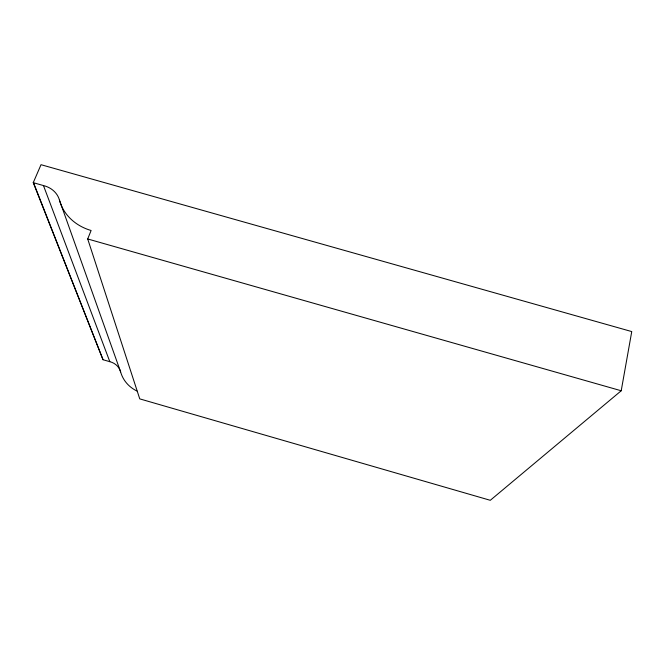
<?xml version="1.0" encoding="UTF-8"?>
<svg xmlns="http://www.w3.org/2000/svg" width="665" height="665" viewBox="0 0 665 665"><rect width="100%" height="100%" fill="white"/><g stroke="black" fill="none" stroke-linecap="round" stroke-linejoin="round"><path stroke-width="1" d="M33.25 182.667L43.466 185.568A24.547 21.222 -11.2 0 1 59.476 200.19A50.091 43.624 -6.3 0 0 91.097 230.497L87.705 238.968L139.75 398.875L490.288 500.304L621.21 390.762L631.75 331.577L41.022 164.696L33.25 182.667L103.025 359.723L109.825 361.685A16.176 14.921 -17.3 0 1 120.623 371.876A33.208 30.864 -11.8 0 0 136.882 390.995M103.025 359.723L33.383 182.36M87.705 238.968L621.21 390.762M43.466 185.568L109.825 361.685M59.476 200.19L120.623 371.876"/></g></svg>
